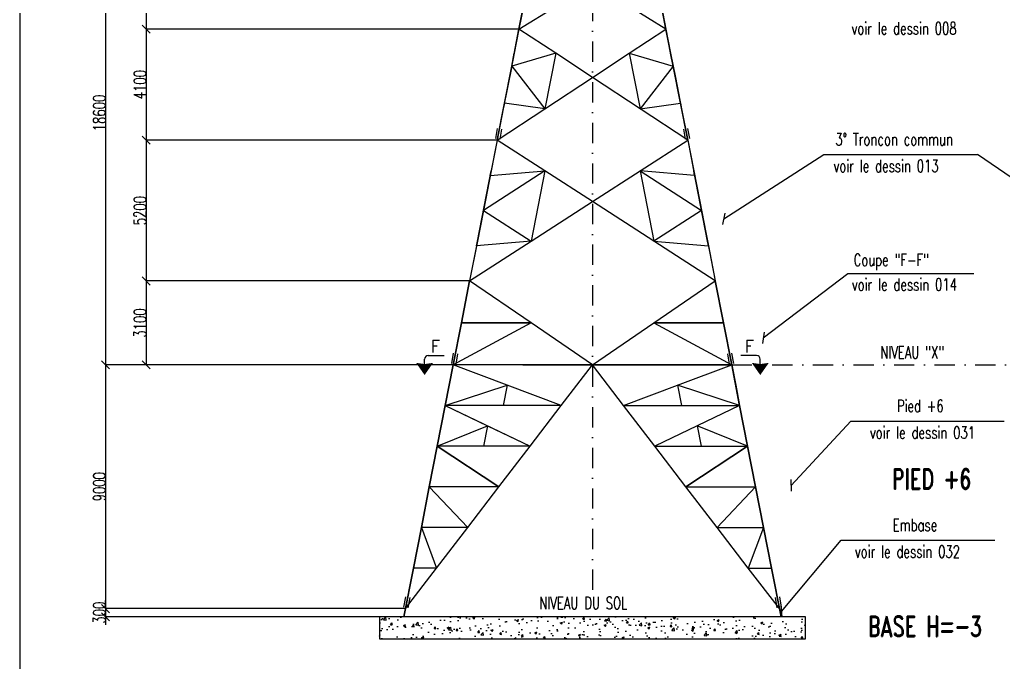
# Model space of a CAD drawing. Header units: millimetres. Extents: x 3750 to 125400, y -103 to 85997.
# Drawn here: x 3750 to 40106, y 38458 to 62187 of the extents above; entities that cross this region are included whole.
import ezdxf
from ezdxf.enums import TextEntityAlignment as Align

# ---------------------------------------------------------------- set-up
doc = ezdxf.new("R2010")
doc.units = ezdxf.units.MM
doc.header["$LTSCALE"] = 1500
doc.linetypes.add('DASHDOT', pattern=[1, 0.5, -0.25, 0, -0.25])
doc.linetypes.add('TRATTEGGIATA', pattern=[19.05, 12.7, -6.35])
for name, color, linetype in [('LS', 7, 'Continuous'), ('LSP', 3, 'Continuous'), ('MZ', 6, 'DASHDOT'), ('QT_MPR', 7, 'Continuous'), ('REDUNDANT', 6, 'TRATTEGGIATA')]:
    doc.layers.add(name, color=color, linetype=linetype)
doc.styles.add('RD', font='ROMAND8.SHX', dxfattribs={"width": 0.7})
doc.styles.add('RS', font='ROMANS8.shx', dxfattribs={"width": 0.7})
doc.styles.add('S00', font='romans', dxfattribs={"width": 0.8})
doc.dimstyles.new('KIT', dxfattribs={"dimtxt": 40, "dimasz": 20, "dimexe": 1.25, "dimexo": 20, "dimgap": 10, "dimtad": 3, "dimdec": 1, "dimdsep": 46, "dimtxsty": 'S00', "dimblk": 'OBLIQUE', "dimcen": 2.5, "dimclrd": 256, "dimclre": 256, "dimclrt": 256, "dimaunit": 1, "dimadec": 1, "dimazin": 0, "dimtfac": 1, "dimtdec": 1, "dimtmove": 0, "dimatfit": 3, "dimldrblk": 'OBLIQUE', "dimfxl": 1, "dimlwd": -1, "dimlwe": -1, "dimarcsym": 0})
doc.dimstyles.new('TRATTO', dxfattribs={"dimscale": 0, "dimtxt": 450, "dimasz": 300, "dimexe": 0, "dimexo": 0.06, "dimgap": 5, "dimtad": 1, "dimdec": 0, "dimzin": 0, "dimdsep": 46, "dimtxsty": 'RS', "dimblk1": 'OBLIQUE', "dimblk2": 'OBLIQUE', "dimsah": 1, "dimcen": 0.09, "dimclrd": 2, "dimclre": 2, "dimclrt": 7, "dimadec": 0, "dimazin": 0, "dimtfac": 1, "dimtdec": 0, "dimtix": 1, "dimtmove": 2, "dimatfit": 3, "dimfxl": 1, "dimtolj": 1, "dimtzin": 0, "dimarcsym": 0})

# ---------------------------------------------------------------- blocks, each defined once
blk = doc.blocks.new('_OBLIQUE')
at = {"color": 0, "linetype": 'ByBlock'}
blk.add_line((-0.5, -0.5), (0.5, 0.5), dxfattribs=at)
blk = doc.blocks.new('*D20')
at = {"layer": 'DEFPOINTS', "color": 0, "transparency": 16777216}
for p in [(22792, 64839), (8424, 61839), (22203, 61839)]:
    blk.add_point(p, dxfattribs=at)
at = {"layer": 'LS', "color": 2, "lineweight": -2, "transparency": 16777216}
for p, q in [((22792, 64839), (8424, 64839)), ((8424, 64839), (8424, 61839)), ((22203, 61839), (8424, 61839))]:
    blk.add_line(p, q, dxfattribs=at)
at = {"layer": 'LS', "color": 2, "lineweight": -2, "transparency": 16777216, "xscale": 300, "yscale": 300, "zscale": 300}
for p, rotation in [((8424, 64839), 90), ((8424, 61839), 270)]:
    blk.add_blockref('_OBLIQUE', p, dxfattribs=dict(at, rotation=rotation))
at = {"layer": 'LS', "color": 7, "transparency": 16777216, "insert": (8194, 63339), "char_height": 450, "attachment_point": 5, "rotation": 90, "style": 'RS'}
blk.add_mtext('\\A1;3000', dxfattribs=at)
blk = doc.blocks.new('*D21')
at = {"layer": 'DEFPOINTS', "color": 0, "transparency": 16777216}
for p in [(22203, 61839), (8424, 57739), (21399, 57739)]:
    blk.add_point(p, dxfattribs=at)
at = {"layer": 'LS', "color": 2, "lineweight": -2, "transparency": 16777216}
for p, q in [((22203, 61839), (8424, 61839)), ((8424, 61839), (8424, 57739)), ((21399, 57739), (8424, 57739))]:
    blk.add_line(p, q, dxfattribs=at)
at = {"layer": 'LS', "color": 2, "lineweight": -2, "transparency": 16777216, "xscale": 300, "yscale": 300, "zscale": 300}
for p, rotation in [((8424, 61839), 90), ((8424, 57739), 270)]:
    blk.add_blockref('_OBLIQUE', p, dxfattribs=dict(at, rotation=rotation))
at = {"layer": 'LS', "color": 7, "transparency": 16777216, "insert": (8194, 59789), "char_height": 450, "attachment_point": 5, "rotation": 90, "style": 'RS'}
blk.add_mtext('\\A1;4100', dxfattribs=at)
blk = doc.blocks.new('*D22')
at = {"layer": 'DEFPOINTS', "color": 0, "transparency": 16777216}
for p in [(21399, 57739), (8424, 52539), (20380, 52539)]:
    blk.add_point(p, dxfattribs=at)
at = {"layer": 'LS', "color": 2, "lineweight": -2, "transparency": 16777216}
for p, q in [((21399, 57739), (8424, 57739)), ((8424, 57739), (8424, 52539)), ((20380, 52539), (8424, 52539))]:
    blk.add_line(p, q, dxfattribs=at)
at = {"layer": 'LS', "color": 2, "lineweight": -2, "transparency": 16777216, "xscale": 300, "yscale": 300, "zscale": 300}
for p, rotation in [((8424, 57739), 90), ((8424, 52539), 270)]:
    blk.add_blockref('_OBLIQUE', p, dxfattribs=dict(at, rotation=rotation))
at = {"layer": 'LS', "color": 7, "transparency": 16777216, "insert": (8194, 55139), "char_height": 450, "attachment_point": 5, "rotation": 90, "style": 'RS'}
blk.add_mtext('\\A1;5200', dxfattribs=at)
blk = doc.blocks.new('*D23')
at = {"layer": 'DEFPOINTS', "color": 0, "transparency": 16777216}
for p in [(20380, 52539), (8424, 49439), (19772, 49439)]:
    blk.add_point(p, dxfattribs=at)
at = {"layer": 'LS', "color": 2, "lineweight": -2, "transparency": 16777216}
for p, q in [((20380, 52539), (8424, 52539)), ((8424, 52539), (8424, 49439)), ((19772, 49439), (8424, 49439))]:
    blk.add_line(p, q, dxfattribs=at)
at = {"layer": 'LS', "color": 2, "lineweight": -2, "transparency": 16777216, "xscale": 300, "yscale": 300, "zscale": 300}
for p, rotation in [((8424, 52539), 90), ((8424, 49439), 270)]:
    blk.add_blockref('_OBLIQUE', p, dxfattribs=dict(at, rotation=rotation))
at = {"layer": 'LS', "color": 7, "transparency": 16777216, "insert": (8194, 50989), "char_height": 450, "attachment_point": 5, "rotation": 90, "style": 'RS'}
blk.add_mtext('\\A1;3100', dxfattribs=at)
blk = doc.blocks.new('*D24')
at = {"layer": 'DEFPOINTS', "color": 0, "transparency": 16777216}
for p in [(8424, 68039), (6924, 49439), (8424, 49439)]:
    blk.add_point(p, dxfattribs=at)
at = {"layer": 'LS', "color": 2, "lineweight": -2, "transparency": 16777216}
for p, q in [((8424, 68039), (6924, 68039)), ((6924, 68039), (6924, 49439)), ((8424, 49439), (6924, 49439))]:
    blk.add_line(p, q, dxfattribs=at)
at = {"layer": 'LS', "color": 2, "lineweight": -2, "transparency": 16777216, "xscale": 300, "yscale": 300, "zscale": 300}
for p, rotation in [((6924, 68039), 90), ((6924, 49439), 270)]:
    blk.add_blockref('_OBLIQUE', p, dxfattribs=dict(at, rotation=rotation))
at = {"layer": 'LS', "color": 7, "transparency": 16777216, "insert": (6694, 58739), "char_height": 450, "attachment_point": 5, "rotation": 90, "style": 'RS'}
blk.add_mtext('\\A1;18600', dxfattribs=at)
blk = doc.blocks.new('*D40')
at = {"layer": 'DEFPOINTS', "color": 0, "transparency": 16777216}
for p in [(19772, 49439), (6924, 40439), (18007, 40439)]:
    blk.add_point(p, dxfattribs=at)
at = {"layer": 'LS', "color": 2, "lineweight": -2, "transparency": 16777216}
for p, q in [((19772, 49439), (6924, 49439)), ((6924, 49439), (6924, 40439)), ((18007, 40439), (6924, 40439))]:
    blk.add_line(p, q, dxfattribs=at)
at = {"layer": 'LS', "color": 2, "lineweight": -2, "transparency": 16777216, "xscale": 300, "yscale": 300, "zscale": 300}
for p, rotation in [((6924, 49439), 90), ((6924, 40439), 270)]:
    blk.add_blockref('_OBLIQUE', p, dxfattribs=dict(at, rotation=rotation))
at = {"layer": 'LS', "color": 7, "transparency": 16777216, "insert": (6694, 44939), "char_height": 450, "attachment_point": 5, "rotation": 90, "style": 'RS'}
blk.add_mtext('\\A1;9000', dxfattribs=at)
blk = doc.blocks.new('*D41')
at = {"layer": 'DEFPOINTS', "color": 0, "transparency": 16777216}
for p in [(18007, 40439), (6924, 40139), (17046, 40139)]:
    blk.add_point(p, dxfattribs=at)
at = {"layer": 'LS', "color": 2, "lineweight": -2, "transparency": 16777216}
for p, q in [((6924, 40439), (6924, 40739)), ((18007, 40439), (6924, 40439)), ((6924, 40439), (6924, 40139)), ((17046, 40139), (6924, 40139)), ((6924, 40139), (6924, 39839))]:
    blk.add_line(p, q, dxfattribs=at)
at = {"layer": 'LS', "color": 2, "lineweight": -2, "transparency": 16777216, "xscale": 300, "yscale": 300, "zscale": 300}
for p, rotation in [((6924, 40439), 270), ((6924, 40139), 90)]:
    blk.add_blockref('_OBLIQUE', p, dxfattribs=dict(at, rotation=rotation))
at = {"layer": 'LS', "color": 7, "transparency": 16777216, "insert": (6694, 40289), "char_height": 450, "attachment_point": 5, "rotation": 90, "style": 'RS'}
blk.add_mtext('\\A1;300', dxfattribs=at)

msp = doc.modelspace()

# ---------------------------------------------------------------- hatches: boundary and pattern name
at = {"layer": 'LS'}
h = msp.add_hatch(dxfattribs=at)
h.set_pattern_fill('AR-CONC', color=3, scale=112.501668, style=0)
h.set_pattern_definition([(50, (-362462.5, -30987.8), (806.9297, -70.5972), [84.3763, -928.1388]), (355, (-362462.5, -30987.8), (-156.0976, 846.2287), [67.501, -742.511]), (100.4514, (-362395.24, -30993.7), (650.8327, 775.631), [71.7088, -788.7966]), (46.1842, (-362462.5, -30762.8), (1200.664, -186.2117), [126.5644, -1392.208]), (96.6356, (-362362.4, -30778.3), (1051.511, 1095.899), [107.563, -1183.1947]), (351.1842, (-362462.5, -30762.8), (1051.5103, 1095.8997), [101.2515, -1113.7665]), (21, (-362350, -30819.06), (671.5304, -452.953), [84.3763, -928.1388]), (326, (-362350, -30819.06), (273.7338, 815.8059), [67.501, -742.511]), (71.4514, (-362294, -30856.8), (945.2645, 362.8522), [71.7088, -788.7966]), (37.5, (-362462.5, -30987.8), (13.68004, 374.51114), [0, -733.5109, 0, -753.7612, 0, -745.32355]), (7.5, (-362462.5, -30987.8), (295.9576, 443.71976), [0, -429.75637, 0, -716.63563, 0, -284.0667]), (327.5, (-362713.37, -30987.8), (600.55915, -25.3746), [0, -281.25417, 0, -877.513, 0, -1164.39227]), (317.5, (-362825.87, -30987.8), (656.0942, 112.6198), [0, -365.6304, 0, -582.75864, 0, -826.8873])])
h.paths.add_polyline_path([(17045.8, 40138.7), (17045.8, 39318.7), (32792.1, 39318.7), (32792.1, 40138.7)])

# ---------------------------------------------------------------- linework, layer by layer
at = {"layer": 'LS', "color": 6}
msp.add_line((34361.8, 52810), (39021, 52810), dxfattribs=at)
at = {"layer": 'LS', "color": 8}
msp.add_lwpolyline([(3750, 85997.3), (3750, -102.7), (99150, -102.7), (99150, 11897.3), (125400, 11897.3), (125400, 85997.3), (3750, 85997.3)], close=True, dxfattribs=at)
at = {"layer": 'LS', "color": 3}
msp.add_lwpolyline([(32792.1, 40138.7), (17045.8, 40138.7), (17045.8, 39318.7), (32792.1, 39318.7)], close=True, dxfattribs=at)
at = {"layer": 'LSP'}
for p, q in [((18716.1, 49433.3), (18716.1, 49649.9)), ((18851.1, 49784.9), (19436.1, 49784.9)), ((30986.8, 49784.9), (30401.8, 49784.9)), ((31121.8, 49433.3), (31121.8, 49649.9))]:
    msp.add_line(p, q, dxfattribs=at)
for centre, start, end in [((18851.1, 49649.9), 90, 180), ((30986.8, 49649.9), 0, 90)]:
    msp.add_arc(centre, 135, start, end, dxfattribs=at)
for points in [[(18716.1, 49064.9), (18401.1, 49514.9), (18716.1, 49469.9)], [(18716.1, 49064.9), (19031.1, 49514.9), (18716.1, 49469.9)], [(31121.8, 49064.9), (30806.8, 49514.9), (31121.8, 49469.9)], [(31121.8, 49064.9), (31436.8, 49514.9), (31121.8, 49469.9)]]:
    msp.add_solid(points, dxfattribs=at)
at = {"layer": 'MZ'}
for p, q in [((24918.9, 82383.5), (24918.9, 41136.2)), ((30065.9, 49438.7), (107521, 49438.7))]:
    msp.add_line(p, q, dxfattribs=at)
at = {"layer": 'REDUNDANT'}
for p, q in [((22202.9, 61838.7), (22496.9, 63338.7)), ((22202.9, 61838.7), (22496.9, 63338.7)), ((27634.9, 61838.7), (27340.9, 63338.7)), ((27634.9, 61838.7), (27340.9, 63338.7)), ((22202.9, 61838.7), (23560.9, 62679.7)), ((22202.9, 61838.7), (23560.9, 62679.7)), ((22367.9, 62679.7), (22202.9, 61838.7)), ((22367.9, 62679.7), (22202.9, 61838.7)), ((27634.9, 61838.7), (26276.9, 62679.7)), ((27634.9, 61838.7), (26276.9, 62679.7)), ((27469.9, 62679.7), (27634.9, 61838.7)), ((27469.9, 62679.7), (27634.9, 61838.7)), ((21934.9, 60471.7), (22202.9, 61838.7)), ((21934.9, 60471.7), (22202.9, 61838.7)), ((22202.9, 61838.7), (22027.9, 60945.7)), ((22202.9, 61838.7), (22027.9, 60945.7)), ((23560.9, 60945.7), (22202.9, 61838.7)), ((23560.9, 60945.7), (22202.9, 61838.7)), ((26276.9, 60945.7), (27634.9, 61838.7)), ((26276.9, 60945.7), (27634.9, 61838.7)), ((27902.9, 60471.7), (27634.9, 61838.7)), ((27634.9, 61838.7), (27809.9, 60945.7)), ((27634.9, 61838.7), (27809.9, 60945.7)), ((27902.9, 60471.7), (27634.9, 61838.7)), ((22027.9, 60945.7), (21625.9, 58895.7)), ((22027.9, 60945.7), (21625.9, 58895.7)), ((22027.9, 60945.7), (21852.9, 60052.7)), ((22027.9, 60945.7), (21852.9, 60052.7)), ((23560.9, 60945.7), (21934.9, 60471.7)), ((23560.9, 60945.7), (21934.9, 60471.7)), ((21934.9, 60471.7), (22027.9, 60945.7)), ((21934.9, 60471.7), (22027.9, 60945.7)), ((23560.9, 60945.7), (23158.9, 58895.7)), ((23560.9, 60945.7), (23158.9, 58895.7)), ((24918.9, 60052.7), (23560.9, 60945.7)), ((24918.9, 60052.7), (23560.9, 60945.7)), ((24918.9, 60052.7), (26276.9, 60945.7)), ((24918.9, 60052.7), (26276.9, 60945.7)), ((26276.9, 60945.7), (27902.9, 60471.7)), ((26276.9, 60945.7), (26678.9, 58895.7)), ((26276.9, 60945.7), (27902.9, 60471.7)), ((26276.9, 60945.7), (26678.9, 58895.7)), ((27902.9, 60471.7), (27809.9, 60945.7)), ((27902.9, 60471.7), (27809.9, 60945.7)), ((27809.9, 60945.7), (28211.9, 58895.7)), ((27809.9, 60945.7), (28211.9, 58895.7)), ((27809.9, 60945.7), (27984.9, 60052.7)), ((27809.9, 60945.7), (27984.9, 60052.7)), ((21934.9, 60471.7), (21625.9, 58895.7)), ((21934.9, 60471.7), (21625.9, 58895.7)), ((21666.9, 59105.7), (21934.9, 60471.7)), ((21666.9, 59105.7), (21934.9, 60471.7)), ((21934.9, 60471.7), (23158.9, 58895.7)), ((21934.9, 60471.7), (23158.9, 58895.7)), ((27902.9, 60471.7), (26678.9, 58895.7)), ((27902.9, 60471.7), (26678.9, 58895.7)), ((27902.9, 60471.7), (28211.9, 58895.7)), ((27902.9, 60471.7), (28211.9, 58895.7)), ((28170.9, 59105.7), (27902.9, 60471.7)), ((28170.9, 59105.7), (27902.9, 60471.7)), ((21852.9, 60052.7), (21625.9, 58895.7)), ((21852.9, 60052.7), (21625.9, 58895.7)), ((23158.9, 58895.7), (24918.9, 60052.7)), ((23158.9, 58895.7), (24918.9, 60052.7)), ((26678.9, 58895.7), (24918.9, 60052.7)), ((26678.9, 58895.7), (24918.9, 60052.7)), ((27984.9, 60052.7), (28211.9, 58895.7)), ((27984.9, 60052.7), (28211.9, 58895.7)), ((21398.9, 57738.7), (21666.9, 59105.7)), ((21398.9, 57738.7), (21666.9, 59105.7)), ((21666.9, 59105.7), (21625.9, 58895.7)), ((21666.9, 59105.7), (21625.9, 58895.7)), ((23158.9, 58895.7), (21666.9, 59105.7)), ((23158.9, 58895.7), (21666.9, 59105.7)), ((26678.9, 58895.7), (28170.9, 59105.7)), ((26678.9, 58895.7), (28170.9, 59105.7)), ((28170.9, 59105.7), (28211.9, 58895.7)), ((28170.9, 59105.7), (28211.9, 58895.7)), ((28438.9, 57738.7), (28170.9, 59105.7)), ((28438.9, 57738.7), (28170.9, 59105.7)), ((21398.9, 57738.7), (23158.9, 58895.7)), ((21398.9, 57738.7), (23158.9, 58895.7)), ((21625.9, 58895.7), (21398.9, 57738.7)), ((21625.9, 58895.7), (21398.9, 57738.7)), ((28438.9, 57738.7), (26678.9, 58895.7)), ((28438.9, 57738.7), (26678.9, 58895.7)), ((28211.9, 58895.7), (28438.9, 57738.7)), ((28211.9, 58895.7), (28438.9, 57738.7)), ((21400.8, 58172.9), (21333.8, 57797.4)), ((28437.1, 58172.9), (28504.1, 57797.4)), ((21558.3, 58144.9), (21491.3, 57769.3)), ((28279.6, 58144.9), (28346.6, 57769.3)), ((21398.9, 57738.7), (21143.9, 56438.7)), ((21398.9, 57738.7), (21143.9, 56438.7)), ((21398.9, 57738.7), (21176.9, 56602.7)), ((21398.9, 57738.7), (21176.9, 56602.7)), ((23158.9, 56602.7), (21398.9, 57738.7)), ((23158.9, 56602.7), (21398.9, 57738.7)), ((21398.9, 57738.7), (21398.9, 57738.7)), ((21398.9, 57738.7), (21398.9, 57738.7)), ((21398.9, 57738.7), (21398.9, 57738.7)), ((21398.9, 57738.7), (21398.9, 57738.7)), ((26678.9, 56602.7), (28438.9, 57738.7)), ((26678.9, 56602.7), (28438.9, 57738.7)), ((28438.9, 57738.7), (28693.9, 56438.7)), ((28438.9, 57738.7), (28660.9, 56602.7)), ((28438.9, 57738.7), (28660.9, 56602.7)), ((28438.9, 57738.7), (28693.9, 56438.7)), ((28438.9, 57738.7), (28438.9, 57738.7)), ((28438.9, 57738.7), (28438.9, 57738.7)), ((28438.9, 57738.7), (28438.9, 57738.7)), ((28438.9, 57738.7), (28438.9, 57738.7)), ((33475.7, 57207.1), (39151.6, 57207.1)), ((20666.9, 54002.7), (21176.9, 56602.7)), ((20666.9, 54002.7), (21176.9, 56602.7)), ((23158.9, 56602.7), (20889.9, 55138.7)), ((23158.9, 56602.7), (20889.9, 55138.7)), ((21176.9, 56602.7), (20889.9, 55138.7)), ((21176.9, 56602.7), (20889.9, 55138.7)), ((21143.9, 56438.7), (20889.9, 55138.7)), ((21143.9, 56438.7), (20889.9, 55138.7)), ((21176.9, 56602.7), (20953.9, 55467.7)), ((21176.9, 56602.7), (20953.9, 55467.7)), ((21143.9, 56438.7), (23158.9, 56602.7)), ((21143.9, 56438.7), (23158.9, 56602.7)), ((21143.9, 56438.7), (21176.9, 56602.7)), ((21143.9, 56438.7), (21176.9, 56602.7)), ((23158.9, 56602.7), (22648.9, 54002.7)), ((23158.9, 56602.7), (22648.9, 54002.7)), ((24918.9, 55467.7), (23158.9, 56602.7)), ((24918.9, 55467.7), (23158.9, 56602.7)), ((24918.9, 55467.7), (26678.9, 56602.7)), ((24918.9, 55467.7), (26678.9, 56602.7)), ((28693.9, 56438.7), (26678.9, 56602.7)), ((26678.9, 56602.7), (28947.9, 55138.7)), ((26678.9, 56602.7), (27188.9, 54002.7)), ((28693.9, 56438.7), (26678.9, 56602.7)), ((26678.9, 56602.7), (28947.9, 55138.7)), ((26678.9, 56602.7), (27188.9, 54002.7)), ((28693.9, 56438.7), (28660.9, 56602.7)), ((28693.9, 56438.7), (28660.9, 56602.7)), ((28660.9, 56602.7), (28947.9, 55138.7)), ((28660.9, 56602.7), (28947.9, 55138.7)), ((29170.9, 54002.7), (28660.9, 56602.7)), ((29170.9, 54002.7), (28660.9, 56602.7)), ((28660.9, 56602.7), (28883.9, 55467.7)), ((28660.9, 56602.7), (28883.9, 55467.7)), ((28693.9, 56438.7), (28947.9, 55138.7)), ((28693.9, 56438.7), (28947.9, 55138.7)), ((20953.9, 55467.7), (20666.9, 54002.7)), ((20953.9, 55467.7), (20666.9, 54002.7)), ((22648.9, 54002.7), (24918.9, 55467.7)), ((22648.9, 54002.7), (24918.9, 55467.7)), ((27188.9, 54002.7), (24918.9, 55467.7)), ((27188.9, 54002.7), (24918.9, 55467.7)), ((28883.9, 55467.7), (29170.9, 54002.7)), ((28883.9, 55467.7), (29170.9, 54002.7)), ((20889.9, 55138.7), (20634.9, 53838.7)), ((20889.9, 55138.7), (20634.9, 53838.7)), ((20889.9, 55138.7), (20666.9, 54002.7)), ((20889.9, 55138.7), (20666.9, 54002.7)), ((20889.9, 55138.7), (22648.9, 54002.7)), ((20889.9, 55138.7), (22648.9, 54002.7)), ((28947.9, 55138.7), (27188.9, 54002.7)), ((28947.9, 55138.7), (27188.9, 54002.7)), ((28947.9, 55138.7), (29170.9, 54002.7)), ((28947.9, 55138.7), (29170.9, 54002.7)), ((28947.9, 55138.7), (29202.9, 53838.7)), ((28947.9, 55138.7), (29202.9, 53838.7)), ((20379.9, 52538.7), (22648.9, 54002.7)), ((20379.9, 52538.7), (22648.9, 54002.7)), ((20666.9, 54002.7), (20379.9, 52538.7)), ((20666.9, 54002.7), (20379.9, 52538.7)), ((20634.9, 53838.7), (20379.9, 52538.7)), ((20634.9, 53838.7), (20379.9, 52538.7)), ((22648.9, 54002.7), (20634.9, 53838.7)), ((22648.9, 54002.7), (20634.9, 53838.7)), ((20634.9, 53838.7), (20666.9, 54002.7)), ((20634.9, 53838.7), (20666.9, 54002.7)), ((27188.9, 54002.7), (29202.9, 53838.7)), ((29457.9, 52538.7), (27188.9, 54002.7)), ((27188.9, 54002.7), (29202.9, 53838.7)), ((29457.9, 52538.7), (27188.9, 54002.7)), ((29202.9, 53838.7), (29170.9, 54002.7)), ((29202.9, 53838.7), (29170.9, 54002.7)), ((29170.9, 54002.7), (29457.9, 52538.7)), ((29170.9, 54002.7), (29457.9, 52538.7)), ((29202.9, 53838.7), (29457.9, 52538.7)), ((29202.9, 53838.7), (29457.9, 52538.7)), ((20075.9, 50988.7), (20379.9, 52538.7)), ((20379.9, 52538.7), (20075.9, 50988.7)), ((20379.9, 52538.7), (20075.9, 50988.7)), ((20075.9, 50988.7), (20379.9, 52538.7)), ((22648.9, 50988.7), (20379.9, 52538.7)), ((22648.9, 50988.7), (20379.9, 52538.7)), ((27188.9, 50988.7), (29457.9, 52538.7)), ((27188.9, 50988.7), (29457.9, 52538.7)), ((29761.9, 50988.7), (29457.9, 52538.7)), ((29457.9, 52538.7), (29761.9, 50988.7)), ((29457.9, 52538.7), (29761.9, 50988.7)), ((29761.9, 50988.7), (29457.9, 52538.7)), ((22648.9, 50988.7), (19771.9, 49438.7)), ((22648.9, 50988.7), (19771.9, 49438.7)), ((20075.9, 50988.7), (19771.9, 49438.7)), ((20075.9, 50988.7), (19771.9, 49438.7)), ((19771.9, 49438.7), (20075.9, 50988.7)), ((20075.9, 50988.7), (19771.9, 49438.7)), ((20075.9, 50988.7), (19771.9, 49438.7)), ((19771.9, 49438.7), (20075.9, 50988.7)), ((20075.9, 50988.7), (22648.9, 50988.7)), ((22648.9, 50988.7), (20075.9, 50988.7)), ((20075.9, 50988.7), (20075.9, 50988.7)), ((20075.9, 50988.7), (20075.9, 50988.7)), ((24918.9, 49438.7), (22648.9, 50988.7)), ((24918.9, 49438.7), (22648.9, 50988.7)), ((24918.9, 49438.7), (27188.9, 50988.7)), ((24918.9, 49438.7), (27188.9, 50988.7)), ((27188.9, 50988.7), (29761.9, 50988.7)), ((27188.9, 50988.7), (30065.9, 49438.7)), ((29761.9, 50988.7), (27188.9, 50988.7)), ((27188.9, 50988.7), (30065.9, 49438.7)), ((29761.9, 50988.7), (29761.9, 50988.7)), ((29761.9, 50988.7), (29761.9, 50988.7)), ((29761.9, 50988.7), (30065.9, 49438.7)), ((29761.9, 50988.7), (30065.9, 49438.7)), ((30065.9, 49438.7), (29761.9, 50988.7)), ((29761.9, 50988.7), (30065.9, 49438.7)), ((29761.9, 50988.7), (30065.9, 49438.7)), ((30065.9, 49438.7), (29761.9, 50988.7)), ((19773.8, 49872.9), (19706.8, 49497.4)), ((19931.3, 49844.9), (19864.3, 49469.3)), ((29906.6, 49844.9), (29973.6, 49469.3)), ((30064.1, 49872.9), (30131.1, 49497.4)), ((19477.9, 47938.7), (19771.9, 49438.7)), ((19771.9, 49438.7), (19477.9, 47938.7)), ((19477.9, 47938.7), (19771.9, 49438.7)), ((19771.9, 49438.7), (19477.9, 47938.7)), ((19771.9, 49438.7), (19624.9, 48688.7)), ((19771.9, 49438.7), (19624.9, 48688.7)), ((24918.9, 49438.7), (19771.9, 49438.7)), ((21769.9, 48688.7), (19771.9, 49438.7)), ((21769.9, 48688.7), (19771.9, 49438.7)), ((22344.9, 49438.7), (24918.9, 49438.7)), ((24918.9, 49438.7), (22344.9, 49438.7)), ((24918.9, 49438.7), (22344.9, 49438.7)), ((23766.9, 47938.7), (24918.9, 49438.7)), ((23766.9, 47938.7), (24918.9, 49438.7)), ((24918.9, 49438.7), (27492.9, 49438.7)), ((24918.9, 49438.7), (27492.9, 49438.7)), ((24918.9, 49438.7), (27492.9, 49438.7)), ((27492.9, 49438.7), (24918.9, 49438.7)), ((26070.9, 47938.7), (24918.9, 49438.7)), ((26070.9, 47938.7), (24918.9, 49438.7)), ((24918.9, 49438.7), (30065.9, 49438.7)), ((27492.9, 49438.7), (27492.9, 49438.7)), ((27492.9, 49438.7), (27492.9, 49438.7)), ((30065.9, 49438.7), (27492.9, 49438.7)), ((27492.9, 49438.7), (30065.9, 49438.7)), ((30065.9, 49438.7), (27492.9, 49438.7)), ((30065.9, 49438.7), (27492.9, 49438.7)), ((27492.9, 49438.7), (30065.9, 49438.7)), ((27492.9, 49438.7), (30065.9, 49438.7)), ((27492.9, 49438.7), (30065.9, 49438.7)), ((30065.9, 49438.7), (27492.9, 49438.7)), ((28067.9, 48688.7), (30065.9, 49438.7)), ((28067.9, 48688.7), (30065.9, 49438.7)), ((30065.9, 49438.7), (30065.9, 49438.7)), ((30065.9, 49438.7), (30065.9, 49438.7)), ((30065.9, 49438.7), (30065.9, 49438.7)), ((30065.9, 49438.7), (30065.9, 49438.7)), ((30065.9, 49438.7), (30065.9, 49438.7)), ((30065.9, 49438.7), (30065.9, 49438.7)), ((30065.9, 49438.7), (30065.9, 49438.7)), ((30065.9, 49438.7), (30065.9, 49438.7)), ((30065.9, 49438.7), (30065.9, 49438.7)), ((30065.9, 49438.7), (30065.9, 49438.7)), ((30065.9, 49438.7), (30065.9, 49438.7)), ((30065.9, 49438.7), (30065.9, 49438.7)), ((30065.9, 49438.7), (30065.9, 49438.7)), ((30065.9, 49438.7), (30065.9, 49438.7)), ((30065.9, 49438.7), (30065.9, 49438.7)), ((30065.9, 49438.7), (30065.9, 49438.7)), ((30359.9, 47938.7), (30065.9, 49438.7)), ((30065.9, 49438.7), (30359.9, 47938.7)), ((30065.9, 49438.7), (30212.9, 48688.7)), ((30359.9, 47938.7), (30065.9, 49438.7)), ((30065.9, 49438.7), (30359.9, 47938.7)), ((30065.9, 49438.7), (30212.9, 48688.7)), ((19477.9, 47938.7), (21769.9, 48688.7)), ((19477.9, 47938.7), (19624.9, 48688.7)), ((19624.9, 48688.7), (19477.9, 47938.7)), ((19477.9, 47938.7), (21769.9, 48688.7)), ((19477.9, 47938.7), (19624.9, 48688.7)), ((19624.9, 48688.7), (19477.9, 47938.7)), ((19624.9, 48688.7), (19477.9, 47938.7)), ((19624.9, 48688.7), (19477.9, 47938.7)), ((21769.9, 48688.7), (21621.9, 47938.7)), ((21769.9, 48688.7), (21621.9, 47938.7)), ((23766.9, 47938.7), (21769.9, 48688.7)), ((23766.9, 47938.7), (21769.9, 48688.7)), ((26070.9, 47938.7), (28067.9, 48688.7)), ((26070.9, 47938.7), (28067.9, 48688.7)), ((30359.9, 47938.7), (28067.9, 48688.7)), ((28067.9, 48688.7), (28215.9, 47938.7)), ((30359.9, 47938.7), (28067.9, 48688.7)), ((28067.9, 48688.7), (28215.9, 47938.7)), ((30359.9, 47938.7), (30212.9, 48688.7)), ((30212.9, 48688.7), (30359.9, 47938.7)), ((30359.9, 47938.7), (30212.9, 48688.7)), ((30212.9, 48688.7), (30359.9, 47938.7)), ((30212.9, 48688.7), (30359.9, 47938.7)), ((30212.9, 48688.7), (30359.9, 47938.7)), ((19183.9, 46438.7), (19477.9, 47938.7)), ((19477.9, 47938.7), (19183.9, 46438.7)), ((19183.9, 46438.7), (19477.9, 47938.7)), ((19477.9, 47938.7), (19183.9, 46438.7)), ((19477.9, 47938.7), (19330.9, 47188.7)), ((19477.9, 47938.7), (19330.9, 47188.7)), ((19477.9, 47938.7), (22614.9, 46438.7)), ((19477.9, 47938.7), (22614.9, 46438.7)), ((21621.9, 47938.7), (19477.9, 47938.7)), ((19477.9, 47938.7), (19477.9, 47938.7)), ((19477.9, 47938.7), (19477.9, 47938.7)), ((19477.9, 47938.7), (21045.9, 47188.7)), ((21621.9, 47938.7), (19477.9, 47938.7)), ((19477.9, 47938.7), (19477.9, 47938.7)), ((19477.9, 47938.7), (19477.9, 47938.7)), ((19477.9, 47938.7), (21045.9, 47188.7)), ((23766.9, 47938.7), (21621.9, 47938.7)), ((23766.9, 47938.7), (21621.9, 47938.7)), ((22614.9, 46438.7), (23766.9, 47938.7)), ((22614.9, 46438.7), (23766.9, 47938.7)), ((27222.9, 46438.7), (26070.9, 47938.7)), ((26070.9, 47938.7), (28215.9, 47938.7)), ((27222.9, 46438.7), (26070.9, 47938.7)), ((26070.9, 47938.7), (28215.9, 47938.7)), ((30359.9, 47938.7), (27222.9, 46438.7)), ((30359.9, 47938.7), (27222.9, 46438.7)), ((28215.9, 47938.7), (30359.9, 47938.7)), ((28215.9, 47938.7), (30359.9, 47938.7)), ((30359.9, 47938.7), (28791.9, 47188.7)), ((30359.9, 47938.7), (28791.9, 47188.7)), ((30653.9, 46438.7), (30359.9, 47938.7)), ((30359.9, 47938.7), (30653.9, 46438.7)), ((30359.9, 47938.7), (30359.9, 47938.7)), ((30359.9, 47938.7), (30359.9, 47938.7)), ((30359.9, 47938.7), (30506.9, 47188.7)), ((30653.9, 46438.7), (30359.9, 47938.7)), ((30359.9, 47938.7), (30653.9, 46438.7)), ((30359.9, 47938.7), (30359.9, 47938.7)), ((30359.9, 47938.7), (30359.9, 47938.7)), ((30359.9, 47938.7), (30506.9, 47188.7)), ((34466.2, 47364.3), (40142.1, 47364.3)), ((19183.9, 46438.7), (21045.9, 47188.7)), ((19183.9, 46438.7), (19330.9, 47188.7)), ((19330.9, 47188.7), (19183.9, 46438.7)), ((19183.9, 46438.7), (21045.9, 47188.7)), ((19183.9, 46438.7), (19330.9, 47188.7)), ((19330.9, 47188.7), (19183.9, 46438.7)), ((19330.9, 47188.7), (19183.9, 46438.7)), ((19330.9, 47188.7), (19183.9, 46438.7)), ((21045.9, 47188.7), (20898.9, 46438.7)), ((21045.9, 47188.7), (20898.9, 46438.7)), ((21045.9, 47188.7), (22614.9, 46438.7)), ((21045.9, 47188.7), (22614.9, 46438.7)), ((28791.9, 47188.7), (27222.9, 46438.7)), ((28791.9, 47188.7), (27222.9, 46438.7)), ((30653.9, 46438.7), (28791.9, 47188.7)), ((28791.9, 47188.7), (28938.9, 46438.7)), ((30653.9, 46438.7), (28791.9, 47188.7)), ((28791.9, 47188.7), (28938.9, 46438.7)), ((30653.9, 46438.7), (30506.9, 47188.7)), ((30506.9, 47188.7), (30653.9, 46438.7)), ((30653.9, 46438.7), (30506.9, 47188.7)), ((30506.9, 47188.7), (30653.9, 46438.7)), ((30506.9, 47188.7), (30653.9, 46438.7)), ((30506.9, 47188.7), (30653.9, 46438.7)), ((19183.9, 46438.7), (18889.9, 44938.7)), ((19183.9, 46438.7), (18889.9, 44938.7)), ((18889.9, 44938.7), (19183.9, 46438.7)), ((19183.9, 46438.7), (18889.9, 44938.7)), ((18889.9, 44938.7), (19183.9, 46438.7)), ((19183.9, 46438.7), (18889.9, 44938.7)), ((21462.9, 44938.7), (19183.9, 46438.7)), ((19183.9, 46438.7), (21462.9, 44938.7)), ((21462.9, 44938.7), (19183.9, 46438.7)), ((19183.9, 46438.7), (21462.9, 44938.7)), ((20898.9, 46438.7), (19183.9, 46438.7)), ((19183.9, 46438.7), (19183.9, 46438.7)), ((19183.9, 46438.7), (19183.9, 46438.7)), ((20898.9, 46438.7), (19183.9, 46438.7)), ((19183.9, 46438.7), (19183.9, 46438.7)), ((19183.9, 46438.7), (19183.9, 46438.7)), ((22614.9, 46438.7), (20898.9, 46438.7)), ((22614.9, 46438.7), (20898.9, 46438.7)), ((21462.9, 44938.7), (22614.9, 46438.7)), ((21462.9, 44938.7), (22614.9, 46438.7)), ((28374.9, 44938.7), (27222.9, 46438.7)), ((27222.9, 46438.7), (28938.9, 46438.7)), ((28374.9, 44938.7), (27222.9, 46438.7)), ((27222.9, 46438.7), (28938.9, 46438.7)), ((28374.9, 44938.7), (30653.9, 46438.7)), ((30653.9, 46438.7), (28374.9, 44938.7)), ((28374.9, 44938.7), (30653.9, 46438.7)), ((30653.9, 46438.7), (28374.9, 44938.7)), ((28938.9, 46438.7), (30653.9, 46438.7)), ((28938.9, 46438.7), (30653.9, 46438.7)), ((30653.9, 46438.7), (30947.9, 44938.7)), ((30653.9, 46438.7), (30947.9, 44938.7)), ((30947.9, 44938.7), (30653.9, 46438.7)), ((30653.9, 46438.7), (30947.9, 44938.7)), ((30653.9, 46438.7), (30653.9, 46438.7)), ((30653.9, 46438.7), (30653.9, 46438.7)), ((30947.9, 44938.7), (30653.9, 46438.7)), ((30653.9, 46438.7), (30947.9, 44938.7)), ((30653.9, 46438.7), (30653.9, 46438.7)), ((30653.9, 46438.7), (30653.9, 46438.7)), ((18889.9, 44938.7), (18595.9, 43438.7)), ((18889.9, 44938.7), (18595.9, 43438.7)), ((18595.9, 43438.7), (18889.9, 44938.7)), ((18889.9, 44938.7), (18595.9, 43438.7)), ((18595.9, 43438.7), (18889.9, 44938.7)), ((18889.9, 44938.7), (18595.9, 43438.7)), ((21462.9, 44938.7), (18889.9, 44938.7)), ((18889.9, 44938.7), (18889.9, 44938.7)), ((18889.9, 44938.7), (20310.9, 43438.7)), ((18889.9, 44938.7), (20310.9, 43438.7)), ((21462.9, 44938.7), (18889.9, 44938.7)), ((18889.9, 44938.7), (18889.9, 44938.7)), ((18889.9, 44938.7), (20310.9, 43438.7)), ((18889.9, 44938.7), (20310.9, 43438.7)), ((20310.9, 43438.7), (21462.9, 44938.7)), ((20310.9, 43438.7), (21462.9, 44938.7)), ((28374.9, 44938.7), (30947.9, 44938.7)), ((28374.9, 44938.7), (30947.9, 44938.7)), ((29526.9, 43438.7), (28374.9, 44938.7)), ((29526.9, 43438.7), (28374.9, 44938.7)), ((30947.9, 44938.7), (29526.9, 43438.7)), ((30947.9, 44938.7), (29526.9, 43438.7)), ((30947.9, 44938.7), (29526.9, 43438.7)), ((30947.9, 44938.7), (29526.9, 43438.7)), ((30947.9, 44938.7), (30947.9, 44938.7)), ((30947.9, 44938.7), (31241.9, 43438.7)), ((30947.9, 44938.7), (30947.9, 44938.7)), ((30947.9, 44938.7), (31241.9, 43438.7)), ((31241.9, 43438.7), (30947.9, 44938.7)), ((30947.9, 44938.7), (31241.9, 43438.7)), ((31241.9, 43438.7), (30947.9, 44938.7)), ((30947.9, 44938.7), (31241.9, 43438.7)), ((18595.9, 43438.7), (18300.9, 41938.7)), ((18595.9, 43438.7), (18300.9, 41938.7)), ((18300.9, 41938.7), (18595.9, 43438.7)), ((18595.9, 43438.7), (18300.9, 41938.7)), ((18300.9, 41938.7), (18595.9, 43438.7)), ((18595.9, 43438.7), (18300.9, 41938.7)), ((20310.9, 43438.7), (18595.9, 43438.7)), ((18595.9, 43438.7), (18595.9, 43438.7)), ((18595.9, 43438.7), (19158.9, 41938.7)), ((18595.9, 43438.7), (19158.9, 41938.7)), ((20310.9, 43438.7), (18595.9, 43438.7)), ((18595.9, 43438.7), (18595.9, 43438.7)), ((18595.9, 43438.7), (19158.9, 41938.7)), ((18595.9, 43438.7), (19158.9, 41938.7)), ((19158.9, 41938.7), (20310.9, 43438.7)), ((19158.9, 41938.7), (20310.9, 43438.7)), ((29526.9, 43438.7), (31241.9, 43438.7)), ((29526.9, 43438.7), (31241.9, 43438.7)), ((30678.9, 41938.7), (29526.9, 43438.7)), ((30678.9, 41938.7), (29526.9, 43438.7)), ((31241.9, 43438.7), (30678.9, 41938.7)), ((31241.9, 43438.7), (30678.9, 41938.7)), ((31241.9, 43438.7), (30678.9, 41938.7)), ((31241.9, 43438.7), (30678.9, 41938.7)), ((31241.9, 43438.7), (31241.9, 43438.7)), ((31241.9, 43438.7), (31536.9, 41938.7)), ((31241.9, 43438.7), (31241.9, 43438.7)), ((31241.9, 43438.7), (31536.9, 41938.7)), ((31536.9, 41938.7), (31241.9, 43438.7)), ((31241.9, 43438.7), (31536.9, 41938.7)), ((31536.9, 41938.7), (31241.9, 43438.7)), ((31241.9, 43438.7), (31536.9, 41938.7)), ((34110.9, 42966.2), (39786.8, 42966.2)), ((17948.1, 40138.7), (18300.9, 41938.7)), ((18300.9, 41938.7), (17948.1, 40138.7)), ((17948.1, 40138.7), (18300.9, 41938.7)), ((18300.9, 41938.7), (17948.1, 40138.7)), ((18006.9, 40438.7), (19158.9, 41938.7)), ((18006.9, 40438.7), (19158.9, 41938.7)), ((19158.9, 41938.7), (18300.9, 41938.7)), ((18300.9, 41938.7), (18300.9, 41938.7)), ((19158.9, 41938.7), (18300.9, 41938.7)), ((19158.9, 41938.7), (18300.9, 41938.7)), ((18300.9, 41938.7), (18300.9, 41938.7)), ((19158.9, 41938.7), (18300.9, 41938.7)), ((30678.9, 41938.7), (31536.9, 41938.7)), ((30678.9, 41938.7), (31536.9, 41938.7)), ((30678.9, 41938.7), (31536.9, 41938.7)), ((30678.9, 41938.7), (31536.9, 41938.7)), ((31830.9, 40438.7), (30678.9, 41938.7)), ((31830.9, 40438.7), (30678.9, 41938.7)), ((31536.9, 41938.7), (31536.9, 41938.7)), ((31536.9, 41938.7), (31536.9, 41938.7)), ((31889.7, 40138.7), (31536.9, 41938.7)), ((31536.9, 41938.7), (31889.7, 40138.7)), ((31889.7, 40138.7), (31536.9, 41938.7)), ((31536.9, 41938.7), (31889.7, 40138.7)), ((18008.8, 40872.9), (17941.8, 40497.4)), ((18166.3, 40844.9), (18099.3, 40469.3)), ((31671.6, 40844.9), (31738.6, 40469.3)), ((31829.1, 40872.9), (31896.1, 40497.4)), ((31830.9, 40438.7), (31830.9, 40438.7)), ((31830.9, 40438.7), (31830.9, 40438.7)), ((31830.9, 40438.7), (31830.9, 40438.7)), ((31830.9, 40438.7), (31830.9, 40438.7)), ((31830.9, 40438.7), (31830.9, 40438.7)), ((31830.9, 40438.7), (31830.9, 40438.7)), ((31830.9, 40438.7), (31830.9, 40438.7)), ((31830.9, 40438.7), (31830.9, 40438.7)), ((31830.9, 40438.7), (31830.9, 40438.7)), ((31830.9, 40438.7), (31830.9, 40438.7)), ((31830.9, 40438.7), (31830.9, 40438.7)), ((31830.9, 40438.7), (31830.9, 40438.7)), ((31830.9, 40438.7), (31830.9, 40438.7)), ((31830.9, 40438.7), (31830.9, 40438.7)), ((31830.9, 40438.7), (31830.9, 40438.7)), ((31830.9, 40438.7), (31830.9, 40438.7))]:
    msp.add_line(p, q, dxfattribs=at)

# ---------------------------------------------------------------- texts
at = {"layer": 'LS', "style": 'RS', "width": 0.7}
for s, p in [('voir le dessin 008', (34491.3, 61639.8)), ('3° Troncon commun', (33897.8, 57543.8)), ('voir le dessin 013', (33828.4, 56560)), ('Coupe "F-F"', (34573, 53093.7)), ('voir le dessin 014', (34503.7, 52183.5)), ('Pied +6', (36172.2, 47701)), ('voir le dessin 031', (35174.2, 46717.2)), ('Embase', (36016.8, 43302.9)), ('voir le dessin 032', (34619, 42319.1))]:
    msp.add_text(s, height=450, dxfattribs=at).set_placement(p)
at = {"layer": 'LS', "color": 3, "style": 'RD'}
for p in [(19117.8, 50128.2), (30720.1, 50128.2)]:
    msp.add_text('F', height=450, dxfattribs=at).set_placement(p, align=Align.MIDDLE)
at = {"layer": 'LS', "color": 7, "style": 'RS', "width": 0.7}
msp.add_text('NIVEAU DU SOL', height=450, dxfattribs=at).set_placement((22955.2, 40423.1))
at = {"layer": 'LS', "color": 3, "char_height": 750, "attachment_point": 5, "style": 'RD'}
for s, insert in [('PIED +6 ', (37458.6, 45224.4)), ('BASE H=-3', (37215.4, 39783.7))]:
    msp.add_mtext(s, dxfattribs=dict(at, insert=insert))
at = {"layer": 'QT_MPR', "color": 7, "style": 'RS', "width": 0.7}
msp.add_text('NIVEAU "X"', height=450, dxfattribs=at).set_placement((35556.5, 49677.6))

# ---------------------------------------------------------------- dimensions: what is measured, and where the dimension line sits
at = {"layer": 'LS'}
for base, p1, p2, picture, middle in [((6923.7, 49438.7), (8423.7, 68038.7), (8423.7, 49438.7), '*D24', (6693.7, 58738.7)), ((8423.7, 61838.7), (22791.9, 64838.7), (22202.9, 61838.7), '*D20', (8193.7, 63338.7)), ((8423.7, 57738.7), (22202.9, 61838.7), (21398.9, 57738.7), '*D21', (8193.7, 59788.7)), ((8423.7, 52538.7), (21398.9, 57738.7), (20379.9, 52538.7), '*D22', (8193.7, 55138.7)), ((8423.7, 49438.7), (20379.9, 52538.7), (19771.9, 49438.7), '*D23', (8193.7, 50988.7)), ((6923.7, 40438.7), (19771.9, 49438.7), (18006.9, 40438.7), '*D40', (6693.7, 44938.7)), ((6923.7, 40138.7), (18006.9, 40438.7), (17045.8, 40138.7), '*D41', (6693.7, 40288.7))]:
    dim = msp.add_linear_dim(base=base, p1=p1, p2=p2, angle=90, dimstyle='TRATTO', override={"dimscale": 1}, dxfattribs=at)
    dim.commit()
    dim.dimension.update_dxf_attribs({"geometry": picture, "text_midpoint": middle})

# ---------------------------------------------------------------- leaders
at = {"layer": 'REDUNDANT'}
for points in [[(29772, 54832.7), (33475.7, 57207.1)], [(42625.2, 54832.7), (39151.6, 57207.1)], [(31234.9, 50435.6), (34361.8, 52810)], [(32261.1, 44989.9), (34466.2, 47364.3)], [(31905.8, 40339.8), (34110.9, 42966.2)]]:
    msp.add_leader(points, dimstyle='KIT', override={"dimasz": 300, "dimtad": 0}, dxfattribs=at)

doc.saveas('drawing.dxf')
